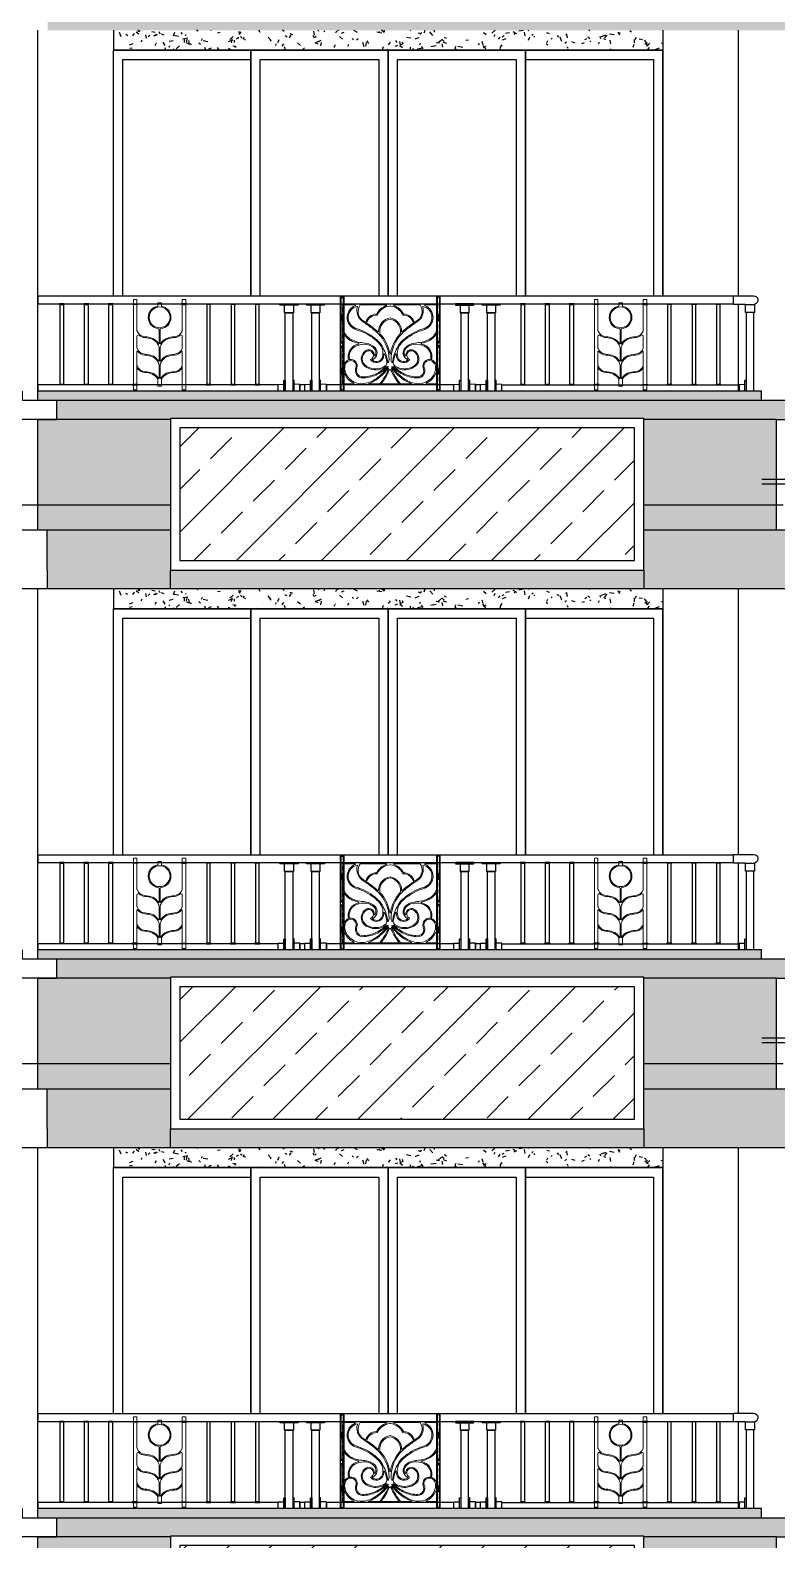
# Model space of a CAD drawing. Extents: x -12446 to 284554, y -295110 to 165007.
# Drawn here: x 84959 to 88900, y -231369 to -223399 of the extents above; entities that cross this region are included whole.
import ezdxf

# ---------------------------------------------------------------- set-up
doc = ezdxf.new("R2010")
doc.units = 0
doc.header["$LTSCALE"] = 1000
doc.linetypes.add('AX-14-E$0$DASH', pattern=[0.35, 0.25, -0.1])
doc.linetypes.add('AX-14-E$0$DOTE', pattern=[2.42, 2, -0.2, 0.02, -0.2])
doc.layers.get('0').update_dxf_attribs({"linetype": 'CONTINUOUS'})
doc.layers.get('Defpoints').update_dxf_attribs({"linetype": 'CONTINUOUS'})
for name, color, linetype in [('A-Anno-Note', 241, 'CONTINUOUS'), ('AX-14-comp-tc$0$AX-T-LMCZ-Z$0$AX-13-E01-E03$0$A-Detl-Patt', 8, 'CONTINUOUS'), ('AX-14-comp-tc$0$灰褐色真石漆', 15, 'CONTINUOUS'), ('AX-14-E$0$A-Detl-Fine', 152, 'CONTINUOUS'), ('AX-14-E$0$A-Detl-Patt', 8, 'CONTINUOUS'), ('AX-14-E$0$A-Detl-Thin', 131, 'CONTINUOUS'), ('AX-14-E$0$A-elev-FIXT', 9, 'CONTINUOUS'), ('AX-14-E$0$A-elev-HRAL', 61, 'CONTINUOUS'), ('AX-14-E$0$A-elev-XFINE', 8, 'CONTINUOUS'), ('AX-14-E$0$S-TYN太阳能板', 34, 'CONTINUOUS'), ('AX-14-E$0$埋件', 252, 'CONTINUOUS'), ('AX-14-E$0$栏杆型材', 82, 'CONTINUOUS'), ('AX-14-E$0$立面填充', 251, 'CONTINUOUS'), ('AX-14-E$0$阳台栏杆扶手', 82, 'CONTINUOUS')]:
    doc.layers.add(name, color=color, linetype=linetype)
doc.layers.add('AX-14-E$0$A-Grid', color=222, linetype='AX-14-E$0$DOTE', plot=False)
doc.layers.add('AX-14-E$0$花形线', color=241, linetype='CONTINUOUS', lineweight=15)

# ---------------------------------------------------------------- blocks, each defined once
blk = doc.blocks.new('AX-14-E$0$4080转角立图')
at = {"layer": 'AX-14-E$0$A-elev-FIXT', "linetype": 'Continuous'}
blk.add_line((25.6, 42), (-24.3, 42), dxfattribs=at)
blk.add_lwpolyline([(-25.3, 43, -0.327139), (-24.2, 41.5), (-23.5, 0), (23.5, 0), (24.2, 40.5, -0.409111), (25.7, 42), (85.3, 42, 0.414214), (86.8, 43.5), (86.8, 86.5, 0.414214), (85.3, 88), (-18.8, 88, 0.865157)], format="xyb", close=True, dxfattribs=at)
blk = doc.blocks.new('AX-14-E$0$32固定座立面')
at = {"layer": 'AX-14-E$0$栏杆型材', "color": 6, "linetype": 'Continuous'}
blk.add_line((-7, -22.5), (-7, 22.5), dxfattribs=at)
blk.add_lwpolyline([(-7, -22.5, 0.41166), (-10, -19.5), (-36, -19.3, -0.41166), (-37, -18.3), (-37, 18.3, -0.41166), (-36, 19.3), (-10, 19.5, 0.41166), (-7, 22.5), (-7, 39, -0.41166), (-5, 41), (0, 41.1), (0, -41.1), (-5, -41, -0.41166), (-7, -39)], format="xyb", close=True, dxfattribs=at)
blk = doc.blocks.new('AX-14-E$0$螺帽01')
at = {"layer": 'AX-14-E$0$A-elev-XFINE', "linetype": 'Continuous'}
blk.add_lwpolyline([(-12.5, -3), (12.5, -3, 0.414214), (13, -2.5), (13, -0.5, 0.414214), (12.5, 0), (-12.5, 0, 0.414214), (-13, -0.5), (-13, -2.5, 0.414214)], format="xyb", close=True, dxfattribs=at)
blk = doc.blocks.new('AX-14-E$0$40固定座立图')
at = {"layer": 'AX-14-E$0$A-elev-HRAL', "color": 6, "linetype": 'Continuous'}
blk.add_line((-26.5, -7), (26.5, -7), dxfattribs=at)
blk.add_lwpolyline([(48, -5), (48.1, 0), (-48.1, 0), (-48, -5, 0.41166), (-46, -7), (-26.5, -7, -0.41166), (-23.5, -10), (-23.2, -46, 0.41166), (-22.2, -47), (22.2, -47, 0.41166), (23.2, -46), (23.5, -10, -0.41166), (26.5, -7), (46, -7, 0.41166)], format="xyb", close=True, dxfattribs=at)
blk = doc.blocks.new('AX-14-E$0$镁铝合金竖杆496')
at = {"layer": 'AX-14-E$0$A-elev-HRAL', "ltscale": 10}
for p, q in [((-13.5, 251.5, 0), (-13.5, -243.5, 0)), ((-13, 252, 0), (5, 252, 0)), ((-10, 248, 0), (-10, 149.3)), ((-9.5, 248.5, 0), (1.5, 248.5, 0)), ((2, 248, 0), (2, -240, 0)), ((5.5, 251.5, 0), (5.5, -243.5, 0)), ((-10, 159.3), (0, 149.3)), ((-10, 149.3), (0, 149.3)), ((-10, 148.3), (-10, 134.3)), ((-10, 148.3), (0, 148.3)), ((-10, 134.3), (0, 134.3)), ((-10, 133.3), (-10, 8)), ((-10, 133.3), (0, 133.3)), ((-10, 123.3), (0, 133.3)), ((0, 149.3), (0, 133.3)), ((2, 141.3), (5.5, 141.3)), ((-10, 18), (0, 8)), ((-10, 8), (0, 8)), ((0, 8), (0, -8)), ((-10, -8), (-10, -133.5)), ((-10, -8), (0, -8)), ((-10, -18), (0, -8)), ((-10, -123.5), (0, -133.5)), ((-10, -133.5), (0, -133.5)), ((-10, -134.5), (-10, -148.5)), ((-10, -134.5), (0, -134.5)), ((-10, -148.5), (0, -148.5)), ((-10, -149.5), (-10, -240, 0)), ((-10, -149.5), (0, -149.5)), ((-10, -159.5), (0, -149.5)), ((0, -133.5), (0, -149.5)), ((2, -141.5), (5.5, -141.5)), ((-13, -244, 0), (5, -244, 0)), ((-9.5, -240.5, 0), (1.5, -240.5, 0))]:
    blk.add_line(p, q, dxfattribs=at)
for centre, start, end in [((-13, 251.5, 0), 90, 180), ((-9.5, 248, 0), 90, 180), ((1.5, 248, 0), 0, 90), ((5, 251.5, 0), 0, 90), ((-13, -243.5, 0), 180, 270), ((-9.5, -240, 0), 180, 270), ((1.5, -240, 0), 270, 0), ((5, -243.5, 0), 270, 0)]:
    blk.add_arc(centre, 0.5, start, end, dxfattribs=at)
blk = doc.blocks.new('AX-14-E$0$祥云铁花七')
at = {"layer": 'AX-14-E$0$花形线', "ltscale": 10}
for p, q in [((-5, -66.7), (-4, -65.7)), ((-5, -78.7), (-5, -66.7)), ((-5, -78.7), (-4, -79.7)), ((-4, -65.7), (0, -65.7)), ((-4, -79.7), (-4, -65.7)), ((504, -65.7), (500, -65.7)), ((505, -66.7), (504, -65.7)), ((504, -79.7), (504, -65.7)), ((505, -78.7), (504, -79.7)), ((505, -78.7), (505, -66.7)), ((-4, -79.7), (0, -79.7)), ((504, -79.7), (500, -79.7)), ((-5, -349.5), (-4, -348.5)), ((-5, -361.5), (-5, -349.5)), ((-5, -361.5), (-4, -362.5)), ((-4, -348.5), (0, -348.5)), ((-4, -362.5), (-4, -348.5)), ((-4, -362.5), (0, -362.5))]:
    blk.add_line(p, q, dxfattribs=at)
at = {"layer": 'AX-14-E$0$花形线'}
for p, q in [((0, -107.2), (0, -3.2)), ((0, -3.2), (7, -3.2)), ((5.5, -6.7), (5.5, -139.2)), ((65, -5.7), (6.5, -5.7)), ((9, -1.2), (7, -3.2)), ((9, -0.2), (491, -0.2)), ((9, -0.2), (9, -1.2)), ((229.3, -5.7), (91.6, -5.7)), ((408.4, -5.7), (270.7, -5.7)), ((493.5, -5.7), (435, -5.7)), ((491, -0.2), (491, -1.2)), ((491, -1.2), (493, -3.2)), ((500, -3.2), (493, -3.2)), ((494.5, -139.2), (494.5, -6.7)), ((500, -3.2), (500, -107.2)), ((0, -407.2), (0, -107.2)), ((94.2, -143.7), (67, -134.4)), ((96.2, -138.5), (96.2, -138.5)), ((101.4, -84.4), (119, -97)), ((381, -97), (398.6, -84.4)), ((403.8, -138.5), (403.8, -138.5)), ((433, -134.4), (405.8, -143.7)), ((500, -107.2), (500, -407.2)), ((5.5, -164.1), (5.5, -314.3)), ((494.5, -314.3), (494.5, -164.1)), ((35.6, -290.7), (36, -293.1)), ((214.8, -282.6), (214.7, -282.7)), ((285.3, -282.7), (285.2, -282.6)), ((464, -293.1), (464.4, -290.7)), ((5.5, -369.9), (5.5, -421.5)), ((494.5, -421.5), (494.5, -369.9)), ((504, -348.5), (500, -348.5)), ((504, -362.5), (500, -362.5)), ((505, -349.5), (504, -348.5)), ((504, -362.5), (504, -348.5)), ((505, -361.5), (504, -362.5)), ((505, -361.5), (505, -349.5)), ((0, -425), (0, -405.2)), ((0, -425), (7, -425)), ((6.5, -422.5), (57.3, -422.5)), ((9, -427), (7, -425)), ((9, -428), (9, -427)), ((491, -428), (9, -428)), ((138.2, -422.5), (195.1, -422.5)), ((205.6, -422.5), (294.4, -422.5)), ((304.9, -422.5), (366.1, -422.5)), ((443.2, -422.5), (493.5, -422.5)), ((491, -427), (493, -425)), ((491, -428), (491, -427)), ((500, -425), (493, -425)), ((500, -405.2), (500, -425))]:
    blk.add_line(p, q, dxfattribs=at)
for centre, radius, start, end in [((6.5, -6.7), 1, 90, 180), ((90.2, -71.8), 66.8, 111.46291, 249.71086), ((89.4, -72.2), 60.6, 103.70384, 249.49262), ((65, -7.7), 2, 291.46291, 90), ((146.9, -35), 72.1, 164.55869, 232.28608), ((75.5, -15.3), 2, 344.55869, 103.70384), ((139.1, -39.8), 58.4, 144.34475, 229.83819), ((180.7, -114.8), 61.6, 92.93785, 162.26625), ((180.7, -114.8), 56.1, 89.20141, 164.73661), ((177.5, -51.3), 2, 272.93785, 332.1055), ((258.8, -95.4), 90.5, 108.62007, 151.50865), ((181.5, -57.7), 1, 269.20141, 334.72697), ((258.2, -94.7), 84.1, 96.83483, 154.26974), ((262.6, -147.1), 73.7, 99.80826, 178.71516), ((229.3, -7.7), 2, 288.62007, 90), ((250, -26), 15, 83.16517, 96.83483), ((237.4, -147.1), 73.7, 1.28484, 80.19174), ((241.8, -94.7), 84.1, 25.73026, 83.16517), ((270.7, -7.7), 2, 90, 251.37993), ((241.2, -95.4), 90.5, 28.49135, 71.37993), ((318.5, -57.7), 1, 205.27303, 270.79859), ((319.3, -114.8), 56.1, 15.26339, 90.79859), ((322.5, -51.3), 2, 207.8945, 267.06215), ((319.3, -114.8), 61.6, 17.73375, 87.06215), ((353.1, -35), 72.1, 307.71392, 15.44131), ((360.9, -39.8), 58.4, 310.16181, 35.65525), ((424.5, -15.3), 2, 76.29616, 195.44131), ((410.6, -72.2), 60.6, 289.96881, 76.29616), ((435, -7.7), 2, 90, 248.53709), ((409.8, -71.8), 66.8, 290.28914, 68.53709), ((493.5, -6.7), 1, 0, 90), ((20.5, -139.2), 15, 180, 198.57875), ((78.8, -119.6), 76.5, 198.57875, 243.50485), ((73.4, -114.9), 15, 249.49262, 253.51664), ((-30.5, -466.2), 351.3, 68.86139, 73.51664), ((-3.1, -395.2), 269.7, 44.61567, 68.86139), ((-10.5, -406.5), 288.4, 45.19223, 68.28074), ((-287.1, -696.9), 719.7, 52.13781, 57.19577), ((120.2, -95.4), 2, 234.30976, 342.26625), ((128.6, -100.5), 2, 164.73661, 234.96691), ((-181, -559.2), 551.4, 48.32949, 55.98801), ((-6.7, -352.7), 276.1, 45.59111, 54.22742), ((186.9, -145.9), 2, 228.32949, 10.78227), ((49.6, -295.2), 195.5, 0.38339, 45.59111), ((261.2, -145.6), 66, 99.80553, 187.10675), ((205.7, -152.9), 10, 185.25372, 222.15586), ((238.8, -145.6), 66, 352.89325, 80.19447), ((450.4, -295.2), 195.5, 134.40889, 179.61661), ((294.3, -152.9), 10, 317.84414, 354.74628), ((510.5, -406.5), 288.4, 111.71926, 134.80777), ((503.1, -395.2), 269.7, 111.13861, 135.38433), ((313.1, -145.9), 2, 169.21773, 311.67051), ((506.7, -352.7), 276.1, 125.77258, 134.40889), ((681, -559.2), 551.4, 124.01199, 131.67051), ((787.1, -696.9), 719.7, 122.80423, 127.86219), ((371.4, -100.5), 2, 305.03309, 15.26339), ((379.8, -95.4), 2, 197.73375, 305.69024), ((530.5, -466.2), 351.3, 106.40442, 111.13861), ((421.2, -119.6), 76.5, 296.49515, 341.42125), ((479.5, -139.2), 15, 341.42125, 0), ((7.5, -164.1), 2, 31.93014, 180), ((78.7, -119.7), 81.9, 211.93014, 243.30056), ((95.1, -278.1), 66.4, 112.19015, 194.38547), ((94.9, -277.9), 60.7, 112.13232, 192.19896), ((105.7, -81.9), 128, 240.11641, 260.33218), ((105.7, -81.9), 122.5, 240.11641, 263.97368), ((115.1, -332), 123.9, 104.35641, 111.34341), ((114, -324.9), 111.5, 85.24135, 112.13232), ((83.9, -210), 2, 284.35641, 80.33218), ((53.6, -567.3), 365.7, 78.9111, 83.84334), ((114.3, -285.5), 72.2, 43.68528, 82.88452), ((115.1, -283.9), 76, 43.334, 83.33128), ((142, -258.6), 39.1, 295.15973, 43.334), ((144.4, -257.8), 31.3, 329.16677, 45.07815), ((133.7, -261.3), 78.3, 345.29329, 45.19223), ((133.7, -261.3), 83.8, 21.51288, 45.19223), ((48.3, -295.4), 202.4, 9.2413, 42.15586), ((230.3, -223.3), 20, 201.51288, 209.45591), ((34.3, -333.9), 205, 7.17342, 29.45591), ((451.7, -295.4), 202.4, 137.84414, 170.7587), ((465.7, -333.9), 205, 150.54409, 172.82658), ((269.7, -223.3), 20, 330.54409, 338.48712), ((366.3, -261.3), 78.3, 134.80777, 194.70671), ((366.3, -261.3), 83.8, 134.80777, 158.48712), ((358, -258.6), 39.1, 136.666, 244.84027), ((355.6, -257.8), 31.3, 134.92185, 210.83323), ((384.9, -283.9), 76, 96.66872, 136.666), ((385.7, -285.5), 72.2, 97.11548, 136.31472), ((446.4, -567.3), 365.7, 96.15666, 101.0889), ((386, -324.9), 111.5, 67.86768, 94.75865), ((394.3, -81.9), 122.5, 276.02632, 299.88359), ((416.1, -210), 2, 99.66782, 255.64359), ((384.9, -332), 123.9, 68.65659, 75.64359), ((394.3, -81.9), 128, 279.66782, 299.88359), ((405.1, -277.9), 60.7, 347.80104, 67.86768), ((404.9, -278.1), 66.4, 345.61453, 67.80985), ((421.3, -119.7), 81.9, 296.69944, 328.06986), ((492.5, -164.1), 2, 360, 148.06986), ((7.5, -314.3), 2, 180, 334.13637), ((44.7, -332.3), 39.3, 111.73735, 154.13637), ((45, -332.8), 34.4, 109.64313, 162.47066), ((29.7, -294.9), 1, 291.96318, 14.38547), ((42.5, -327.8), 28.8, 343.25164, 108.1432), ((37, -292.9), 1, 191.07986, 278.90613), ((42.5, -327.8), 34.3, 342.22506, 98.90613), ((148.1, -290.2), 50.6, 118.3226, 234.34462), ((148, -290.1), 45, 117.95356, 240.62067), ((138.1, -271.5), 29.5, 357.73628, 118.42873), ((138.1, -271.5), 24, 293.39303, 117.92047), ((148, -294.5), 1, 113.39304, 217.27591), ((177.8, -271.8), 38.5, 217.27591, 343.54336), ((159.4, -295.7), 2, 115.15973, 230.47922), ((178.6, -272.6), 32.1, 230.47922, 344.40487), ((169.6, -272.8), 2, 177.73627, 329.16677), ((133.7, -261.3), 83.8, 345.29329, 357.68956), ((219.4, -264.8), 2, 20.14552, 177.68956), ((-25.3, -354.5), 262.7, 10.39275, 20.14552), ((213.4, -310.8), 20, 304.66486, 10.39275), ((239.7, -308.1), 2, 187.17342, 335.54681), ((205.1, -292.3), 40.1, 335.54681, 357.77231), ((250, -262.6), 2, 189.24131, 350.7587), ((294.9, -292.3), 40.1, 182.22769, 204.45319), ((260.3, -308.1), 2, 204.45319, 352.82658), ((286.6, -310.8), 20, 169.60725, 235.33514), ((525.3, -354.5), 262.7, 159.85448, 169.60725), ((280.6, -264.8), 2, 2.31044, 159.85448), ((366.3, -261.3), 83.8, 182.31044, 194.70671), ((322.2, -271.8), 38.5, 196.45664, 322.72409), ((321.4, -272.6), 32.1, 195.59513, 309.52078), ((330.4, -272.8), 2, 210.83323, 2.26373), ((361.9, -271.5), 29.5, 61.57127, 182.26373), ((361.9, -271.5), 24, 62.07953, 246.60697), ((340.6, -295.7), 2, 309.52077, 64.84027), ((352, -294.5), 1, 322.72409, 66.60696), ((352, -290.1), 45, 299.37933, 62.04644), ((351.9, -290.2), 50.6, 305.65538, 61.6774), ((457.5, -327.8), 34.3, 81.09387, 197.77494), ((457.5, -327.8), 28.8, 71.8568, 196.74836), ((463, -292.9), 1, 261.09387, 348.92015), ((455, -332.8), 34.4, 17.52934, 70.35687), ((470.3, -294.9), 1, 165.61453, 248.03682), ((455.3, -332.3), 39.3, 25.86363, 68.26265), ((492.5, -314.3), 2, 205.86363, 0), ((8, -370.3), 2.5, 33.90871, 170.98198), ((98.6, -342), 88.6, 167.2346, 184.26211), ((97.8, -332.9), 94.8, 202.30843, 245.85949), ((99.3, -331.1), 90.7, 191.12353, 277.70001), ((107.1, -351.7), 40.2, 157.12934, 212.21975), ((107.1, -351.7), 34.7, 157.134, 212.4682), ((104.7, -354.5), 36.7, 210.56869, 270.30759), ((104.7, -354.5), 31.2, 210.55849, 270.31626), ((104, -223.5), 162.2, 270.31626, 294.26062), ((100.6, -207.8), 183.4, 271.32517, 293.58586), ((87.1, -267.4), 155.5, 279.03753, 308.5138), ((176.1, -243.2), 105.2, 236.84883, 260.04885), ((173.7, -253.4), 89.7, 237.79594, 304.66486), ((96.7, -279.7), 145.4, 285.87983, 308.51874), ((174.2, -254), 94.3, 260.04885, 306.15567), ((75.9, -161.3), 230.4, 294.26062, 312.4746), ((92, -188), 205, 293.58586, 315.70605), ((5.5, -153.1), 295.9, 307.08925, 322.472), ((23.9, -173.6), 273.8, 306.6048, 322.23968), ((-30.5, -235.3), 293.2, 320.31313, 338.4375), ((-3.8, -249.5), 268.3, 320.77339, 338.21405), ((230.5, -331), 1.09, 342.73163, 126.15567), ((239.1, -332.5), 1.33, 322.472, 104.27317), ((240.9, -342.5), 1.33, 338.4375, 114.17212), ((250, -351), 5, 21.78595, 158.21405), ((503.8, -249.5), 268.3, 201.78595, 219.22661), ((259.1, -342.5), 1.33, 65.82788, 201.5625), ((530.5, -235.3), 293.2, 201.5625, 219.68687), ((260.9, -332.5), 1.33, 75.72683, 217.528), ((476.1, -173.6), 273.8, 217.76032, 233.3952), ((494.5, -153.1), 295.9, 217.528, 232.91075), ((408, -188), 205, 224.29395, 246.41414), ((269.5, -331), 1.09, 53.84433, 197.26837), ((424.1, -161.3), 230.4, 227.5254, 245.73938), ((325.8, -254), 94.3, 233.84433, 279.95115), ((326.3, -253.4), 89.7, 235.33514, 302.20406), ((442.8, -218.5), 217.9, 233.3952, 249.4015), ((412.9, -267.4), 155.5, 231.4862, 260.96247), ((399.4, -207.8), 183.4, 246.41414, 268.67483), ((396, -223.5), 162.2, 245.73938, 269.68374), ((323.9, -243.2), 105.2, 279.95115, 303.15117), ((400.5, -330.8), 91, 262.42863, 348.74783), ((395.3, -354.5), 31.2, 269.68374, 329.44151), ((395.3, -354.5), 36.7, 269.69241, 329.43131), ((392.9, -351.7), 34.7, 327.5318, 22.866), ((392.9, -351.7), 40.2, 327.78025, 22.87066), ((402.2, -332.9), 94.8, 294.64174, 337.69157), ((401.4, -342), 88.6, 355.73789, 12.7654), ((492, -370.3), 2.5, 9.01802, 146.09129), ((6.5, -421.5), 1, 180, 270), ((57.3, -420.5), 2, 270, 32.09753), ((138.2, -420.5), 2, 151.13993, 270), ((205.6, -420.5), 2, 140.77339, 270), ((294.4, -420.5), 2, 270, 39.22661), ((443.2, -420.5), 2, 135.36365, 270), ((493.5, -421.5), 1, 270, 0)]:
    blk.add_arc(centre, radius, start, end, dxfattribs=at)
at = {"layer": 'Defpoints', "color": 1, "linetype": 'AX-14-E$0$DASH', "ltscale": 0.1}
blk.add_lwpolyline([(0, -428), (500, -428), (500, 0), (0, 0)], close=True, dxfattribs=at)
blk = doc.blocks.new('AX-14-E$0$麦穗铁花十')
at = {"layer": 'AX-14-E$0$花形线'}
for p, q in [((0, 0), (19, 0)), ((0, -477), (0, 0)), ((19, 0), (19, -163.7)), ((258, -163.7), (258, 0)), ((258, 0), (277, 0)), ((277, 0), (277, -477)), ((148, -18), (129, -18)), ((129, -36), (129, -18)), ((148, -18), (148, -36)), ((19, -194.2), (19, -255.7)), ((136, -232.5), (136, -159.8)), ((141, -159.8), (141, -232.5)), ((258, -255.7), (258, -194.2)), ((19, -274.9), (19, -347.7)), ((136, -324.5), (136, -258.9)), ((141, -258.9), (141, -324.5)), ((258, -347.7), (258, -274.9)), ((19, -477), (19, -347.7)), ((19, -366.9), (19, -439.7)), ((19, -366.9), (19, -439.7)), ((136, -416.5), (136, -350.9)), ((136, -416.5), (136, -350.9)), ((141, -350.9), (141, -416.5)), ((141, -350.9), (141, -416.5)), ((258, -347.7), (258, -458.9)), ((258, -439.7), (258, -366.9)), ((258, -477), (258, -366.9)), ((19, -477), (0, -477)), ((129, -458), (129, -421.2)), ((148, -458), (129, -458)), ((148, -458), (148, -421.2)), ((277, -477), (258, -477))]:
    blk.add_line(p, q, dxfattribs=at)
blk.add_circle((138.5, -95.2), 55, dxfattribs=at)
for centre, radius, start, end in [((138.5, -95.2), 60, 99.11017, 263.37419), ((138.5, -95.2), 60, 276.62581, 80.88983), ((131, -159.8), 5, 0, 83.37419), ((146, -159.8), 5, 96.6259, 180), ((29, -163.7), 10, 179.99996, 202.52849), ((25.5, -194.2), 6.5, 48.98171, 180.00001), ((65, -148.8), 49, 202.52832, 264.77376), ((65, -148.8), 53.7, 228.98172, 264.91289), ((55.9, -319.5), 117.3, 67.96279, 87.8994), ((55.9, -319.4), 121.9, 67.87781, 87.84334), ((74.7, -267.6), 62.3, 11.98924, 66.0287), ((74.7, -267.6), 67, 30.64553, 66.0287), ((134, -232.5), 2, 210.64554, 359.99999), ((143, -232.5), 2, 179.99999, 329.35449), ((202.3, -267.6), 62.3, 113.9713, 168.01077), ((202.3, -267.6), 67, 113.9713, 149.35448), ((221.1, -319.4), 121.9, 92.15666, 112.12219), ((221.1, -319.5), 117.3, 92.1006, 112.03721), ((212, -148.8), 49, 275.22624, 337.47166), ((212, -148.8), 53.7, 275.08711, 311.01828), ((251.5, -194.2), 6.5, 359.99999, 131.01829), ((248, -163.7), 10, 337.47179, 359.99996), ((29, -255.7), 10, 179.99996, 202.52849), ((21, -274.9), 2, 37.80012, 180), ((65, -240.8), 49, 202.52832, 264.77376), ((65, -240.8), 53.7, 217.80012, 264.91289), ((55.9, -411.5), 117.3, 67.96279, 87.8994), ((55.9, -411.4), 121.9, 67.87781, 87.84334), ((74.7, -359.6), 62.3, 11.98923, 66.0287), ((74.7, -359.6), 67, 30.64553, 66.0287), ((116, -258.9), 20, 359.99998, 11.98931), ((161, -258.9), 20, 168.01073, 180.00001), ((202.3, -359.6), 62.3, 113.9713, 168.01078), ((202.3, -359.6), 67, 113.9713, 149.35447), ((221.1, -411.4), 121.9, 92.15666, 112.12219), ((221.1, -411.5), 117.3, 92.1006, 112.03721), ((212, -240.8), 49, 275.22624, 337.47166), ((212, -240.8), 53.7, 275.08711, 322.19988), ((256, -274.9), 2, 359.99999, 142.1999), ((248, -255.7), 10, 337.47179, 359.99996), ((29, -347.7), 10, 179.99996, 202.52849), ((29, -347.7), 10, 179.99996, 202.52849), ((21, -366.9), 2, 37.80015, 179.99998), ((21, -366.9), 2, 37.80012, 180), ((65, -332.8), 49, 202.52832, 264.77376), ((65, -332.8), 49, 202.52832, 264.77376), ((65, -332.8), 49, 202.52832, 264.77376), ((65, -332.8), 53.7, 217.80012, 264.91289), ((65, -332.8), 53.7, 217.80012, 264.91289), ((65, -332.8), 53.7, 220.66155, 264.91289), ((55.9, -503.5), 117.3, 67.96279, 87.8994), ((55.9, -503.5), 117.3, 67.96279, 87.8994), ((55.9, -503.4), 121.9, 67.87781, 87.84334), ((55.9, -503.4), 121.9, 67.87781, 87.84334), ((74.7, -451.6), 62.3, 29.21873, 66.0287), ((74.7, -451.6), 67, 33.51409, 66.0287), ((74.7, -451.6), 67, 30.64553, 66.0287), ((74.7, -451.6), 67, 30.64553, 66.0287), ((134, -324.5), 2, 210.64555, 359.99998), ((116, -350.9), 20, 360, 11.98924), ((116, -350.9), 20, 360, 11.98924), ((143, -324.5), 2, 180.00001, 329.35445), ((161, -350.9), 20, 168.01073, 180.00001), ((161, -350.9), 20, 168.01081, 179.99999), ((202.3, -451.6), 67, 113.9713, 149.35448), ((202.3, -451.6), 67, 113.9713, 149.35447), ((202.3, -451.6), 67, 113.9713, 149.35447), ((202.3, -451.6), 67, 113.9713, 146.48591), ((202.3, -451.6), 62.3, 113.9713, 150.78128), ((221.1, -503.4), 121.9, 92.15666, 112.12219), ((221.1, -503.4), 121.9, 92.15666, 112.12219), ((221.1, -503.5), 117.3, 92.1006, 112.03721), ((221.1, -503.5), 117.3, 92.1006, 112.03721), ((212, -332.8), 49, 275.22624, 339.92974), ((212, -332.8), 49, 275.22624, 337.47166), ((212, -332.8), 49, 275.22624, 337.47166), ((212, -332.8), 53.7, 275.08711, 322.19988), ((212, -332.8), 53.7, 275.08711, 322.19988), ((212, -332.8), 53.7, 275.08711, 319.33844), ((256, -366.9), 2, 359.99999, 142.1999), ((256, -366.9), 2, 359.99997, 142.19993), ((248, -347.7), 10, 337.47179, 359.99996), ((248, -347.7), 10, 337.47179, 359.99996), ((134, -416.5), 2, 210.64555, 359.99998), ((134, -416.5), 2, 210.64553, 360), ((143, -416.5), 2, 180, 329.35448), ((143, -416.5), 2, 180.00002, 329.35445)]:
    blk.add_arc(centre, radius, start, end, dxfattribs=at)
blk = doc.blocks.new('AX-14-E$0$A$C7DED0338')
at = {"layer": 'AX-14-E$0$A-Detl-Fine'}
for points in [[(27150, 1865), (27150, 3115), (27825, 3115)], [(27875, 1865), (27875, 3115), (28500, 3115), (28500, 1865)], [(28600, 1865), (28600, 3115), (29225, 3115), (29225, 1865)], [(29275, 3115), (29950, 3115), (29950, 1865)]]:
    blk.add_lwpolyline(points, dxfattribs=at)
at = {"layer": 'AX-14-E$0$A-Detl-Thin'}
for p, q in [((30400, 1868), (30400, 3270)), ((30000, 3165), (27100, 3165)), ((30000, 1865), (30000, 3165)), ((30400, 1365), (30400, 1822)), ((26700, 630), (26700, 1215)), ((26700, 630), (22800, 630)), ((30600, 630), (26700, 630)), ((26750, 420), (26750, 320)), ((29900, 420), (27400, 420)), ((29900, 420), (29900, 320)), ((30650, 320), (26700, 320))]:
    blk.add_line(p, q, dxfattribs=at)
for points in [[(27100, 1865), (27100, 3165), (27825, 3165), (27825, 1865)], [(27825, 1865), (27825, 3165), (28550, 3165), (28550, 1865)], [(28550, 1865), (28550, 3165), (29275, 3165), (29275, 1865)], [(29275, 1865), (29275, 3165), (30000, 3165), (30000, 1865)]]:
    blk.add_lwpolyline(points, dxfattribs=at)
blk.add_lwpolyline([(29900, 320), (27400, 320), (27400, 420), (29900, 420)], close=True, dxfattribs=at)
at = {"layer": 'AX-14-E$0$A-elev-HRAL', "ltscale": 10, "elevation": 0}
for points in [[(26814.8, 1825, 0.414214), (26814.3, 1824.5), (26814.3, 1822.5, 0.414214), (26814.8, 1822), (26839.8, 1822, 0.414214), (26840.3, 1822.5), (26840.3, 1824.5, 0.414214), (26839.8, 1825)], [(26943.8, 1825, 0.414214), (26943.3, 1824.5), (26943.3, 1822.5, 0.414214), (26943.8, 1822), (26968.8, 1822, 0.414214), (26969.3, 1822.5), (26969.3, 1824.5, 0.414214), (26968.8, 1825)], [(27072.8, 1825, 0.414214), (27072.3, 1824.5), (27072.3, 1822.5, 0.414214), (27072.8, 1822), (27097.8, 1822, 0.414214), (27098.3, 1822.5), (27098.3, 1824.5, 0.414214), (27097.8, 1825)], [(27613.8, 1825, -0.414214), (27614.3, 1824.5), (27614.3, 1822.5, -0.414214), (27613.8, 1822), (27588.8, 1822, -0.414214), (27588.3, 1822.5), (27588.3, 1824.5, -0.414214), (27588.8, 1825)], [(27742.8, 1825, -0.414214), (27743.3, 1824.5), (27743.3, 1822.5, -0.414214), (27742.8, 1822), (27717.8, 1822, -0.414214), (27717.3, 1822.5), (27717.3, 1824.5, -0.414214), (27717.8, 1825)], [(27871.8, 1825, -0.414214), (27872.3, 1824.5), (27872.3, 1822.5, -0.414214), (27871.8, 1822), (27846.8, 1822, -0.414214), (27846.3, 1822.5), (27846.3, 1824.5, -0.414214), (27846.8, 1825)], [(29248.3, 1825, 0.414214), (29247.8, 1824.5), (29247.8, 1822.5, 0.414214), (29248.3, 1822), (29273.3, 1822, 0.414214), (29273.8, 1822.5), (29273.8, 1824.5, 0.414214), (29273.3, 1825)], [(29377.3, 1825, 0.414214), (29376.8, 1824.5), (29376.8, 1822.5, 0.414214), (29377.3, 1822), (29402.3, 1822, 0.414214), (29402.8, 1822.5), (29402.8, 1824.5, 0.414214), (29402.3, 1825)], [(29506.3, 1825, 0.414214), (29505.8, 1824.5), (29505.8, 1822.5, 0.414214), (29506.3, 1822), (29531.3, 1822, 0.414214), (29531.8, 1822.5), (29531.8, 1824.5, 0.414214), (29531.3, 1825)], [(30047.3, 1825, -0.414214), (30047.8, 1824.5), (30047.8, 1822.5, -0.414214), (30047.3, 1822), (30022.3, 1822, -0.414214), (30021.8, 1822.5), (30021.8, 1824.5, -0.414214), (30022.3, 1825)], [(30176.3, 1825, -0.414214), (30176.8, 1824.5), (30176.8, 1822.5, -0.414214), (30176.3, 1822), (30151.3, 1822, -0.414214), (30150.8, 1822.5), (30150.8, 1824.5, -0.414214), (30151.3, 1825)], [(30305.3, 1825, -0.414214), (30305.8, 1824.5), (30305.8, 1822.5, -0.414214), (30305.3, 1822), (30280.3, 1822, -0.414214), (30279.8, 1822.5), (30279.8, 1824.5, -0.414214), (30280.3, 1825)], [(26814.8, 1397, -0.414214), (26814.3, 1397.5), (26814.3, 1399.5, -0.414214), (26814.8, 1400), (26839.8, 1400, -0.414214), (26840.3, 1399.5), (26840.3, 1397.5, -0.414214), (26839.8, 1397)], [(26943.8, 1397, -0.414214), (26943.3, 1397.5), (26943.3, 1399.5, -0.414214), (26943.8, 1400), (26968.8, 1400, -0.414214), (26969.3, 1399.5), (26969.3, 1397.5, -0.414214), (26968.8, 1397)], [(27072.8, 1397, -0.414214), (27072.3, 1397.5), (27072.3, 1399.5, -0.414214), (27072.8, 1400), (27097.8, 1400, -0.414214), (27098.3, 1399.5), (27098.3, 1397.5, -0.414214), (27097.8, 1397)], [(27613.8, 1397, 0.414214), (27614.3, 1397.5), (27614.3, 1399.5, 0.414214), (27613.8, 1400), (27588.8, 1400, 0.414214), (27588.3, 1399.5), (27588.3, 1397.5, 0.414214), (27588.8, 1397)], [(27742.8, 1397, 0.414214), (27743.3, 1397.5), (27743.3, 1399.5, 0.414214), (27742.8, 1400), (27717.8, 1400, 0.414214), (27717.3, 1399.5), (27717.3, 1397.5, 0.414214), (27717.8, 1397)], [(27871.8, 1397, 0.414214), (27872.3, 1397.5), (27872.3, 1399.5, 0.414214), (27871.8, 1400), (27846.8, 1400, 0.414214), (27846.3, 1399.5), (27846.3, 1397.5, 0.414214), (27846.8, 1397)], [(29248.3, 1397, -0.414214), (29247.8, 1397.5), (29247.8, 1399.5, -0.414214), (29248.3, 1400), (29273.3, 1400, -0.414214), (29273.8, 1399.5), (29273.8, 1397.5, -0.414214), (29273.3, 1397)], [(29377.3, 1397, -0.414214), (29376.8, 1397.5), (29376.8, 1399.5, -0.414214), (29377.3, 1400), (29402.3, 1400, -0.414214), (29402.8, 1399.5), (29402.8, 1397.5, -0.414214), (29402.3, 1397)], [(29506.3, 1397, -0.414214), (29505.8, 1397.5), (29505.8, 1399.5, -0.414214), (29506.3, 1400), (29531.3, 1400, -0.414214), (29531.8, 1399.5), (29531.8, 1397.5, -0.414214), (29531.3, 1397)], [(30047.3, 1397, 0.414214), (30047.8, 1397.5), (30047.8, 1399.5, 0.414214), (30047.3, 1400), (30022.3, 1400, 0.414214), (30021.8, 1399.5), (30021.8, 1397.5, 0.414214), (30022.3, 1397)], [(30176.3, 1397, 0.414214), (30176.8, 1397.5), (30176.8, 1399.5, 0.414214), (30176.3, 1400), (30151.3, 1400, 0.414214), (30150.8, 1399.5), (30150.8, 1397.5, 0.414214), (30151.3, 1397)], [(30305.3, 1397, 0.414214), (30305.8, 1397.5), (30305.8, 1399.5, 0.414214), (30305.3, 1400), (30280.3, 1400, 0.414214), (30279.8, 1399.5), (30279.8, 1397.5, 0.414214), (30280.3, 1397)]]:
    blk.add_lwpolyline(points, format="xyb", close=True, dxfattribs=at)
for points in [[(26836.8, 1400), (26817.8, 1400), (26817.8, 1822), (26836.8, 1822)], [(26965.8, 1400), (26946.8, 1400), (26946.8, 1822), (26965.8, 1822)], [(27094.8, 1400), (27075.8, 1400), (27075.8, 1822), (27094.8, 1822)], [(27591.8, 1400), (27610.8, 1400), (27610.8, 1822), (27591.8, 1822)], [(27720.8, 1400), (27739.8, 1400), (27739.8, 1822), (27720.8, 1822)], [(27849.8, 1400), (27868.8, 1400), (27868.8, 1822), (27849.8, 1822)], [(29270.3, 1400), (29251.3, 1400), (29251.3, 1822), (29270.3, 1822)], [(29399.3, 1400), (29380.3, 1400), (29380.3, 1822), (29399.3, 1822)], [(29528.3, 1400), (29509.3, 1400), (29509.3, 1822), (29528.3, 1822)], [(30025.3, 1400), (30044.3, 1400), (30044.3, 1822), (30025.3, 1822)], [(30154.3, 1400), (30173.3, 1400), (30173.3, 1822), (30154.3, 1822)], [(30283.3, 1400), (30302.3, 1400), (30302.3, 1822), (30283.3, 1822)]]:
    blk.add_lwpolyline(points, close=True, dxfattribs=at)
at = {"layer": 'AX-14-E$0$埋件', "linetype": 'AX-14-E$0$DASH', "ltscale": 0.1, "elevation": 0}
for points in [[(28046.5, 1320), (28006.5, 1320), (28006.5, 1365), (28046.5, 1365)], [(28186.5, 1320), (28146.5, 1320), (28146.5, 1365), (28186.5, 1365)], [(28973.5, 1320), (28933.5, 1320), (28933.5, 1365), (28973.5, 1365)], [(29073.5, 1320), (29113.5, 1320), (29113.5, 1365), (29073.5, 1365)]]:
    blk.add_lwpolyline(points, close=True, dxfattribs=at)
at = {"layer": 'AX-14-E$0$栏杆型材', "elevation": 0}
for points in [[(28006.5, 1778), (28046.5, 1778), (28046.5, 1365), (28006.5, 1365)], [(28146.5, 1778), (28186.5, 1778), (28186.5, 1365), (28146.5, 1365)], [(28973.5, 1778), (28933.5, 1778), (28933.5, 1365), (28973.5, 1365)], [(29073.5, 1778), (29113.5, 1778), (29113.5, 1365), (29073.5, 1365)], [(28083.5, 1365), (28109.5, 1365), (28109.5, 1397), (28083.5, 1397)]]:
    blk.add_lwpolyline(points, close=True, dxfattribs=at)
at = {"layer": 'AX-14-E$0$栏杆型材'}
for points in [[(30480, 1780), (30440, 1780), (30440, 1365), (30480, 1365)], [(27969.5, 1397), (26700.4, 1397), (26700.4, 1365), (27969.5, 1365)], [(28896.5, 1397), (28223.5, 1397), (28223.5, 1365), (28896.5, 1365)], [(29010.5, 1365), (29036.5, 1365), (29036.5, 1397), (29010.5, 1397)], [(29150.5, 1397), (30403, 1397), (30403, 1365), (29150.5, 1365)]]:
    blk.add_lwpolyline(points, close=True, dxfattribs=at)
at = {"layer": 'AX-14-E$0$阳台栏杆扶手'}
blk.add_lwpolyline([(26700.4, 1825), (30373.3, 1825), (30373.3, 1865), (26700.4, 1865)], close=True, dxfattribs=at)
blk.add_blockref('AX-14-E$0$麦穗铁花十', (27204.8, 1849, 0))
at = {"xscale": -1}
for name, p in [('AX-14-E$0$麦穗铁花十', (29915.3, 1849, 0)), ('AX-14-E$0$祥云铁花七', (28810, 1825, 0))]:
    blk.add_blockref(name, p, dxfattribs=at)
at = {"layer": 'AX-14-E$0$A-elev-HRAL'}
for name, p in [('AX-14-E$0$镁铝合金竖杆496', (28310, 1611, 0)), ('AX-14-E$0$40固定座立图', (28953.5, 1825, 0)), ('AX-14-E$0$32固定座立面', (28006.5, 1381)), ('AX-14-E$0$32固定座立面', (28146.5, 1381)), ('AX-14-E$0$32固定座立面', (28933.5, 1381)), ('AX-14-E$0$32固定座立面', (29073.5, 1381)), ('AX-14-E$0$32固定座立面', (30440, 1381))]:
    blk.add_blockref(name, p, dxfattribs=at)
at = {"layer": 'AX-14-E$0$A-elev-HRAL', "xscale": -1}
for name, p in [('AX-14-E$0$镁铝合金竖杆496', (28810, 1611, 0)), ('AX-14-E$0$4080转角立图', (30460, 1780)), ('AX-14-E$0$40固定座立图', (28026.5, 1825, 0)), ('AX-14-E$0$40固定座立图', (28166.5, 1825, 0)), ('AX-14-E$0$40固定座立图', (29093.5, 1825, 0)), ('AX-14-E$0$32固定座立面', (28046.5, 1381)), ('AX-14-E$0$32固定座立面', (28186.5, 1381)), ('AX-14-E$0$32固定座立面', (28973.5, 1381)), ('AX-14-E$0$32固定座立面', (29113.5, 1381))]:
    blk.add_blockref(name, p, dxfattribs=at)
at = {"layer": 'AX-14-E$0$栏杆型材', "xscale": -1}
for p in [(27214.3, 1825, 0), (27215, 1824.9, 0), (29647, 1824.9, 0), (29647.8, 1825, 0)]:
    blk.add_blockref('AX-14-E$0$螺帽01', p, dxfattribs=at)
at = {"layer": 'AX-14-E$0$栏杆型材'}
for p in [(27472.3, 1825, 0), (27473, 1824.9, 0), (29905, 1824.9, 0), (29905.8, 1825, 0)]:
    blk.add_blockref('AX-14-E$0$螺帽01', p, dxfattribs=at)
at = {"layer": 'AX-14-E$0$栏杆型材', "rotation": 180}
for p in [(27212.1, 1397, 0), (27214.3, 1397, 0), (29647.8, 1397, 0), (29649.9, 1397, 0)]:
    blk.add_blockref('AX-14-E$0$螺帽01', p, dxfattribs=at)
at = {"layer": 'AX-14-E$0$栏杆型材', "xscale": -1, "rotation": 180}
for p in [(27470.1, 1397, 0), (27472.3, 1397, 0), (29905.8, 1397, 0), (29907.9, 1397, 0)]:
    blk.add_blockref('AX-14-E$0$螺帽01', p, dxfattribs=at)
blk.add_wipeout([(30520.2, 1365), (26700, 1365), (26700, 1315), (30520.2, 1315)]).dxf.layer = 'AX-14-E$0$A-Detl-Thin'
at = {"layer": 'AX-14-E$0$A-Detl-Thin'}
for p, q in [((26700, 1315), (26700, 3270)), ((30520.2, 1365), (26700, 1365)), ((30520.2, 1315), (26700, 1315))]:
    blk.add_line(p, q, dxfattribs=at)
blk.add_lwpolyline([(30650, 420), (30650, 630), (30600, 630), (30600, 1215), (30700, 1215), (30700, 1315), (30520.2, 1315), (30520.2, 1365)], dxfattribs=at)
blk.add_wipeout([(26800, 1215), (22700, 1215), (22700, 1315), (26800, 1315)]).dxf.layer = 'AX-14-E$0$A-Detl-Thin'
for p, q in [((26700, 1215), (22800, 1215)), ((30600, 1215), (26700, 1215))]:
    blk.add_line(p, q, dxfattribs=at)
for points in [[(26700, 320), (22750, 320), (22750, 630), (22800, 630), (22800, 1215), (22700, 1215), (22700, 1315), (22879.8, 1315), (22879.8, 1365)], [(26750, 420), (26750, 630), (26700, 630), (26700, 1215), (26800, 1215), (26800, 1315), (26620.2, 1315), (26620.2, 1365)]]:
    blk.add_lwpolyline(points, dxfattribs=at)
blk = doc.blocks.new('AX-14-E$0$A$C7ECB27C2')
blk.add_wipeout([(2500, 800), (0, 800), (0, 0), (2500, 0)])
at = {"layer": 'AX-14-E$0$立面填充'}
h = blk.add_hatch(dxfattribs=at)
h.set_pattern_fill('ANSI33', color=256, scale=100)
h.set_pattern_definition([(45, (-353279.97, -423508.4), (-224.5064, 224.5064), []), (45, (-353055.47, -423508.4), (-224.5064, 224.5064), [158.75, -79.375])])
h.paths.add_polyline_path([(2450, 750), (50, 750), (50, 50), (2450, 50)])
at = {"layer": 'AX-14-E$0$S-TYN太阳能板'}
for points in [[(2500, 800), (0, 800), (0, 0), (2500, 0)], [(2450, 750), (50, 750), (50, 50), (2450, 50)]]:
    blk.add_lwpolyline(points, close=True, dxfattribs=at)
blk = doc.blocks.new('AX-14-E$0$M16太阳能')
blk.add_blockref('AX-14-E$0$A$C7ECB27C2', (172212.6, 122397.8))
blk = doc.blocks.new('AX-14-E$0$awrhhrejreyhre')
at = {"layer": 'AX-14-E$0$A-Detl-Patt'}
for p, q in [((174681.5, 182703.8), (175161.3, 182703.8)), ((174681.5, 182678.8), (175161.3, 182678.8)), ((174681.5, 179753.8), (175161.3, 179753.8)), ((174681.5, 179728.8), (175161.3, 179728.8))]:
    blk.add_line(p, q, dxfattribs=at)
blk = doc.blocks.new('AX-14-comp-tc')
at = {"layer": 'AX-14-comp-tc$0$灰褐色真石漆'}
h = blk.add_hatch(dxfattribs=at)
h.set_pattern_fill('离散材料', color=256, scale=50)
h.set_pattern_definition([(0, (-85814.1, -450151.72), (132, 228), [12, -201, 9, -87, 18, -213]), (10, (-85871.1, -450028.72), (80.67614, 285.34428), [21, -51, 27, -159, 15, -198]), (20, (-85901.11, -450124.72), (133.47095, 220.97625), [24, -165, 21, -123, 15, -96]), (30, (-85814.1, -450142.72), (-21.96926, 254.05187), [15, -99, 12, -147, 9, -195]), (40, (-85898.11, -450076.72), (33.83592, 216.370355), [12, -132, 9, -84, 24, -153]), (50, (-85853.1, -450184.72), (-80.24786, 235.7335), [6, -111, 15, -183, 18, -93]), (60, (-85844.1, -450163.72), (-99.47303, 223.70766), [15, -123, 6, -144, 12, -111]), (70, (-85877.11, -450199.72), (-109.89227, 215.58685), [9, -57, 18, -96, 12, -132]), (80, (-85862.1, -450022.72), (-208.56534, 164.71945), [21, -132, 9, -156, 18, -147]), (90, (-85844.1, -450151.72), (-264, 111), [18, -93, 12, -183, 6, -186]), (100, (-85892.1, -450058.72), (-247.97146, 145.14529), [21, -117, 18, -96, 21, -219]), (110, (-85913.1, -450229.72), (-240.44034, 81.69114), [24, -78, 12, -159, 18, -174]), (120, (-85994.1, -450193.72), (-286.64994, 28.49227), [15, -201, 18, -93, 21, -123]), (130, (-85928.11, -450259.72), (-279.10777, 71.26608), [9, -66, 12, -129, 24, -168]), (140, (-86018.11, -450019.72), (-220.59685, -34.20569), [18, -108, 21, -93, 12, -126]), (150, (-85769.1, -450277.72), (-204.82497, -120.76726), [12, -84, 24, -186, 21, -171]), (160, (-85967.1, -450109.72), (-237.90107, -162.42869), [18, -126, 15, -114, 12, -183]), (170, (-85949.1, -450181.72), (-215.64405, -169.12317), [27, -99, 18, -135, 24, -132])])
h.paths.add_polyline_path([(88047.5, -228921.9), (85547.5, -228921.9), (85547.5, -229721.9), (88047.5, -229721.9)], flags=16)
h.paths.add_polyline_path([(88667.6, -228776.9), (88667.6, -228826.9), (88847.5, -228826.9), (88847.5, -228926.9), (88747.5, -228926.9), (88747.5, -229511.9), (88797.5, -229511.9), (88797.5, -229821.9), (84897.5, -229821.9), (84897.5, -229511.9), (84847.5, -229511.9), (84847.5, -228926.9), (84947.5, -228926.9), (84947.5, -228826.9), (84847.5, -228826.9), (84847.8, -228776.9)])
h = blk.add_hatch(dxfattribs=at)
h.set_pattern_fill('离散材料', color=256, scale=50)
h.set_pattern_definition([(0, (-85797.83, -453101.72), (132, 228), [12, -201, 9, -87, 18, -213]), (10, (-85854.83, -452978.72), (80.67614, 285.34428), [21, -51, 27, -159, 15, -198]), (20, (-85884.83, -453074.72), (133.47095, 220.97625), [24, -165, 21, -123, 15, -96]), (30, (-85797.83, -453092.72), (-21.96926, 254.05187), [15, -99, 12, -147, 9, -195]), (40, (-85881.83, -453026.72), (33.83592, 216.370355), [12, -132, 9, -84, 24, -153]), (50, (-85836.83, -453134.72), (-80.24786, 235.7335), [6, -111, 15, -183, 18, -93]), (60, (-85827.83, -453113.72), (-99.47303, 223.70766), [15, -123, 6, -144, 12, -111]), (70, (-85860.83, -453149.72), (-109.89227, 215.58685), [9, -57, 18, -96, 12, -132]), (80, (-85845.83, -452972.72), (-208.56534, 164.71945), [21, -132, 9, -156, 18, -147]), (90, (-85827.83, -453101.72), (-264, 111), [18, -93, 12, -183, 6, -186]), (100, (-85875.83, -453008.72), (-247.97146, 145.14529), [21, -117, 18, -96, 21, -219]), (110, (-85896.83, -453179.72), (-240.44034, 81.69114), [24, -78, 12, -159, 18, -174]), (120, (-85977.83, -453143.72), (-286.64994, 28.49227), [15, -201, 18, -93, 21, -123]), (130, (-85911.83, -453209.72), (-279.10777, 71.26608), [9, -66, 12, -129, 24, -168]), (140, (-86001.83, -452969.72), (-220.59685, -34.20569), [18, -108, 21, -93, 12, -126]), (150, (-85752.83, -453227.72), (-204.82497, -120.76726), [12, -84, 24, -186, 21, -171]), (160, (-85950.83, -453059.72), (-237.90107, -162.42869), [18, -126, 15, -114, 12, -183]), (170, (-85932.83, -453131.72), (-215.64405, -169.12317), [27, -99, 18, -135, 24, -132])])
h.paths.add_polyline_path([(85247.5, -229926.9), (88147.5, -229926.9), (88147.5, -229821.9), (85247.5, -229821.9)])
h = blk.add_hatch(dxfattribs=at)
h.set_pattern_fill('离散材料', color=256, scale=50)
h.set_pattern_definition([(0, (-85814.1, -453101.72), (132, 228), [12, -201, 9, -87, 18, -213]), (10, (-85871.1, -452978.72), (80.67614, 285.34428), [21, -51, 27, -159, 15, -198]), (20, (-85901.11, -453074.72), (133.47095, 220.97625), [24, -165, 21, -123, 15, -96]), (30, (-85814.1, -453092.72), (-21.96926, 254.05187), [15, -99, 12, -147, 9, -195]), (40, (-85898.11, -453026.72), (33.83592, 216.370355), [12, -132, 9, -84, 24, -153]), (50, (-85853.1, -453134.72), (-80.24786, 235.7335), [6, -111, 15, -183, 18, -93]), (60, (-85844.1, -453113.72), (-99.47303, 223.70766), [15, -123, 6, -144, 12, -111]), (70, (-85877.11, -453149.72), (-109.89227, 215.58685), [9, -57, 18, -96, 12, -132]), (80, (-85862.1, -452972.72), (-208.56534, 164.71945), [21, -132, 9, -156, 18, -147]), (90, (-85844.1, -453101.72), (-264, 111), [18, -93, 12, -183, 6, -186]), (100, (-85892.1, -453008.72), (-247.97146, 145.14529), [21, -117, 18, -96, 21, -219]), (110, (-85913.1, -453179.72), (-240.44034, 81.69114), [24, -78, 12, -159, 18, -174]), (120, (-85994.1, -453143.72), (-286.64994, 28.49227), [15, -201, 18, -93, 21, -123]), (130, (-85928.11, -453209.72), (-279.10777, 71.26608), [9, -66, 12, -129, 24, -168]), (140, (-86018.11, -452969.72), (-220.59685, -34.20569), [18, -108, 21, -93, 12, -126]), (150, (-85769.1, -453227.72), (-204.82497, -120.76726), [12, -84, 24, -186, 21, -171]), (160, (-85967.1, -453059.72), (-237.90107, -162.42869), [18, -126, 15, -114, 12, -183]), (170, (-85949.1, -453131.72), (-215.64405, -169.12317), [27, -99, 18, -135, 24, -132])])
h.paths.add_polyline_path([(88047.5, -231871.9), (85547.5, -231871.9), (85547.5, -232671.9), (88047.5, -232671.9)], flags=16)
h.paths.add_polyline_path([(88667.6, -231726.9), (88667.6, -231776.9), (88847.5, -231776.9), (88847.5, -231876.9), (88747.5, -231876.9), (88747.5, -232461.9), (88797.5, -232461.9), (88797.5, -232771.9), (84897.5, -232771.9), (84897.5, -232461.9), (84847.5, -232461.9), (84847.5, -231876.9), (84947.5, -231876.9), (84947.5, -231776.9), (84847.5, -231776.9), (84847.8, -231726.9)])
h = blk.add_hatch(dxfattribs=at)
h.set_pattern_fill('离散材料', color=256, scale=50)
h.set_pattern_definition([(0, (-85797.83, -456051.72), (132, 228), [12, -201, 9, -87, 18, -213]), (10, (-85854.83, -455928.72), (80.67614, 285.34428), [21, -51, 27, -159, 15, -198]), (20, (-85884.83, -456024.72), (133.47095, 220.97625), [24, -165, 21, -123, 15, -96]), (30, (-85797.83, -456042.72), (-21.96926, 254.05187), [15, -99, 12, -147, 9, -195]), (40, (-85881.83, -455976.72), (33.83592, 216.370355), [12, -132, 9, -84, 24, -153]), (50, (-85836.83, -456084.72), (-80.24786, 235.7335), [6, -111, 15, -183, 18, -93]), (60, (-85827.83, -456063.72), (-99.47303, 223.70766), [15, -123, 6, -144, 12, -111]), (70, (-85860.83, -456099.72), (-109.89227, 215.58685), [9, -57, 18, -96, 12, -132]), (80, (-85845.83, -455922.72), (-208.56534, 164.71945), [21, -132, 9, -156, 18, -147]), (90, (-85827.83, -456051.72), (-264, 111), [18, -93, 12, -183, 6, -186]), (100, (-85875.83, -455958.72), (-247.97146, 145.14529), [21, -117, 18, -96, 21, -219]), (110, (-85896.83, -456129.72), (-240.44034, 81.69114), [24, -78, 12, -159, 18, -174]), (120, (-85977.83, -456093.72), (-286.64994, 28.49227), [15, -201, 18, -93, 21, -123]), (130, (-85911.83, -456159.72), (-279.10777, 71.26608), [9, -66, 12, -129, 24, -168]), (140, (-86001.83, -455919.72), (-220.59685, -34.20569), [18, -108, 21, -93, 12, -126]), (150, (-85752.83, -456177.72), (-204.82497, -120.76726), [12, -84, 24, -186, 21, -171]), (160, (-85950.83, -456009.72), (-237.90107, -162.42869), [18, -126, 15, -114, 12, -183]), (170, (-85932.83, -456081.72), (-215.64405, -169.12317), [27, -99, 18, -135, 24, -132])])
h.paths.add_polyline_path([(85247.5, -232876.9), (88147.5, -232876.9), (88147.5, -232771.9), (85247.5, -232771.9)])
h = blk.add_hatch(dxfattribs=at)
h.set_pattern_fill('离散材料', color=256, scale=50)
h.set_pattern_definition([(0, (-85814.1, -456051.72), (132, 228), [12, -201, 9, -87, 18, -213]), (10, (-85871.1, -455928.72), (80.67614, 285.34428), [21, -51, 27, -159, 15, -198]), (20, (-85901.11, -456024.72), (133.47095, 220.97625), [24, -165, 21, -123, 15, -96]), (30, (-85814.1, -456042.72), (-21.96926, 254.05187), [15, -99, 12, -147, 9, -195]), (40, (-85898.11, -455976.72), (33.83592, 216.370355), [12, -132, 9, -84, 24, -153]), (50, (-85853.1, -456084.72), (-80.24786, 235.7335), [6, -111, 15, -183, 18, -93]), (60, (-85844.1, -456063.72), (-99.47303, 223.70766), [15, -123, 6, -144, 12, -111]), (70, (-85877.11, -456099.72), (-109.89227, 215.58685), [9, -57, 18, -96, 12, -132]), (80, (-85862.1, -455922.72), (-208.56534, 164.71945), [21, -132, 9, -156, 18, -147]), (90, (-85844.1, -456051.72), (-264, 111), [18, -93, 12, -183, 6, -186]), (100, (-85892.1, -455958.72), (-247.97146, 145.14529), [21, -117, 18, -96, 21, -219]), (110, (-85913.1, -456129.72), (-240.44034, 81.69114), [24, -78, 12, -159, 18, -174]), (120, (-85994.1, -456093.72), (-286.64994, 28.49227), [15, -201, 18, -93, 21, -123]), (130, (-85928.11, -456159.72), (-279.10777, 71.26608), [9, -66, 12, -129, 24, -168]), (140, (-86018.11, -455919.72), (-220.59685, -34.20569), [18, -108, 21, -93, 12, -126]), (150, (-85769.1, -456177.72), (-204.82497, -120.76726), [12, -84, 24, -186, 21, -171]), (160, (-85967.1, -456009.72), (-237.90107, -162.42869), [18, -126, 15, -114, 12, -183]), (170, (-85949.1, -456081.72), (-215.64405, -169.12317), [27, -99, 18, -135, 24, -132])])
h.paths.add_polyline_path([(88047.5, -234821.9), (85547.5, -234821.9), (85547.5, -235621.9), (88047.5, -235621.9)], flags=16)
h.paths.add_polyline_path([(88667.6, -234676.9), (88667.6, -234726.9), (88847.5, -234726.9), (88847.5, -234826.9), (88747.5, -234826.9), (88747.5, -235411.9), (88797.5, -235411.9), (88797.5, -235721.9), (84897.5, -235721.9), (84897.5, -235411.9), (84847.5, -235411.9), (84847.5, -234826.9), (84947.5, -234826.9), (84947.5, -234726.9), (84847.5, -234726.9), (84847.8, -234676.9)])
h = blk.add_hatch(dxfattribs=at)
h.set_pattern_fill('离散材料', color=256, scale=50)
h.set_pattern_definition([(0, (-85797.83, -459001.72), (132, 228), [12, -201, 9, -87, 18, -213]), (10, (-85854.83, -458878.72), (80.67614, 285.34428), [21, -51, 27, -159, 15, -198]), (20, (-85884.83, -458974.72), (133.47095, 220.97625), [24, -165, 21, -123, 15, -96]), (30, (-85797.83, -458992.72), (-21.96926, 254.05187), [15, -99, 12, -147, 9, -195]), (40, (-85881.83, -458926.72), (33.83592, 216.370355), [12, -132, 9, -84, 24, -153]), (50, (-85836.83, -459034.72), (-80.24786, 235.7335), [6, -111, 15, -183, 18, -93]), (60, (-85827.83, -459013.72), (-99.47303, 223.70766), [15, -123, 6, -144, 12, -111]), (70, (-85860.83, -459049.72), (-109.89227, 215.58685), [9, -57, 18, -96, 12, -132]), (80, (-85845.83, -458872.72), (-208.56534, 164.71945), [21, -132, 9, -156, 18, -147]), (90, (-85827.83, -459001.72), (-264, 111), [18, -93, 12, -183, 6, -186]), (100, (-85875.83, -458908.72), (-247.97146, 145.14529), [21, -117, 18, -96, 21, -219]), (110, (-85896.83, -459079.72), (-240.44034, 81.69114), [24, -78, 12, -159, 18, -174]), (120, (-85977.83, -459043.72), (-286.64994, 28.49227), [15, -201, 18, -93, 21, -123]), (130, (-85911.83, -459109.72), (-279.10777, 71.26608), [9, -66, 12, -129, 24, -168]), (140, (-86001.83, -458869.72), (-220.59685, -34.20569), [18, -108, 21, -93, 12, -126]), (150, (-85752.83, -459127.72), (-204.82497, -120.76726), [12, -84, 24, -186, 21, -171]), (160, (-85950.83, -458959.72), (-237.90107, -162.42869), [18, -126, 15, -114, 12, -183]), (170, (-85932.83, -459031.72), (-215.64405, -169.12317), [27, -99, 18, -135, 24, -132])])
h.paths.add_polyline_path([(85247.5, -235826.9), (88147.5, -235826.9), (88147.5, -235721.9), (85247.5, -235721.9)])
h = blk.add_hatch(dxfattribs=at)
h.set_pattern_fill('离散材料', color=256, scale=50)
h.set_pattern_definition([(0, (-85814.1, -459001.72), (132, 228), [12, -201, 9, -87, 18, -213]), (10, (-85871.1, -458878.72), (80.67614, 285.34428), [21, -51, 27, -159, 15, -198]), (20, (-85901.11, -458974.72), (133.47095, 220.97625), [24, -165, 21, -123, 15, -96]), (30, (-85814.1, -458992.72), (-21.96926, 254.05187), [15, -99, 12, -147, 9, -195]), (40, (-85898.11, -458926.72), (33.83592, 216.370355), [12, -132, 9, -84, 24, -153]), (50, (-85853.1, -459034.72), (-80.24786, 235.7335), [6, -111, 15, -183, 18, -93]), (60, (-85844.1, -459013.72), (-99.47303, 223.70766), [15, -123, 6, -144, 12, -111]), (70, (-85877.11, -459049.72), (-109.89227, 215.58685), [9, -57, 18, -96, 12, -132]), (80, (-85862.1, -458872.72), (-208.56534, 164.71945), [21, -132, 9, -156, 18, -147]), (90, (-85844.1, -459001.72), (-264, 111), [18, -93, 12, -183, 6, -186]), (100, (-85892.1, -458908.72), (-247.97146, 145.14529), [21, -117, 18, -96, 21, -219]), (110, (-85913.1, -459079.72), (-240.44034, 81.69114), [24, -78, 12, -159, 18, -174]), (120, (-85994.1, -459043.72), (-286.64994, 28.49227), [15, -201, 18, -93, 21, -123]), (130, (-85928.11, -459109.72), (-279.10777, 71.26608), [9, -66, 12, -129, 24, -168]), (140, (-86018.11, -458869.72), (-220.59685, -34.20569), [18, -108, 21, -93, 12, -126]), (150, (-85769.1, -459127.72), (-204.82497, -120.76726), [12, -84, 24, -186, 21, -171]), (160, (-85967.1, -458959.72), (-237.90107, -162.42869), [18, -126, 15, -114, 12, -183]), (170, (-85949.1, -459031.72), (-215.64405, -169.12317), [27, -99, 18, -135, 24, -132])])
h.paths.add_polyline_path([(88047.5, -237771.9), (85547.5, -237771.9), (85547.5, -238571.9), (88047.5, -238571.9)], flags=16)
h.paths.add_polyline_path([(88667.6, -237626.9), (88667.6, -237676.9), (88847.5, -237676.9), (88847.5, -237776.9), (88747.5, -237776.9), (88747.5, -238361.9), (88797.5, -238361.9), (88797.5, -238671.9), (84897.5, -238671.9), (84897.5, -238361.9), (84847.5, -238361.9), (84847.5, -237776.9), (84947.5, -237776.9), (84947.5, -237676.9), (84847.5, -237676.9), (84847.8, -237626.9)])
at = {"layer": 'AX-14-comp-tc$0$AX-T-LMCZ-Z$0$AX-13-E01-E03$0$A-Detl-Patt'}
for p, q in [((85247.5, -229926.9), (85247.5, -229821.9)), ((88147.5, -229926.9), (88147.5, -229821.9)), ((85247.5, -232876.9), (85247.5, -232771.9)), ((88147.5, -232876.9), (88147.5, -232771.9)), ((85247.5, -235826.9), (85247.5, -235721.9)), ((88147.5, -235826.9), (88147.5, -235721.9))]:
    blk.add_line(p, q, dxfattribs=at)
blk = doc.blocks.new('AX-14-E')
at = {"layer": 'AX-14-E$0$A-Grid'}
for p, q in [((55473.5, -225904.4), (94520.7, -225904.4)), ((55473.5, -228854.4), (94520.7, -228854.4))]:
    blk.add_line(p, q, dxfattribs=at)
at = {"layer": 'AX-14-E$0$A-Detl-Thin'}
blk.add_blockref('AX-14-E$0$A$C7DED0338', (58298.5, -232569.4), dxfattribs=at)
for name, p in [('AX-14-E$0$A$C7DED0338', (58298.5, -229619.4)), ('AX-14-E$0$M16太阳能', (-86514.1, -354547.2))]:
    blk.add_blockref(name, p, dxfattribs=at)
for name, p in [('AX-14-E$0$A$C7DED0338', (58298.5, -226669.4)), ('AX-14-E$0$M16太阳能', (-86514.1, -351597.2))]:
    blk.add_blockref(name, p, dxfattribs=at)
blk.add_blockref('AX-14-E$0$M16太阳能', (-86514.1, -348647.2), dxfattribs=at)
blk.add_blockref('AX-14-comp-tc', (152.8, 6422.5), dxfattribs=at)
at = {"layer": 'AX-14-E$0$A-Detl-Thin', "color": 6}
blk.add_blockref('AX-14-E$0$awrhhrejreyhre', (-85859.7, -408473.3), dxfattribs=at)

msp = doc.modelspace()

# ---------------------------------------------------------------- block references
at = {"layer": 'A-Anno-Note'}
msp.add_blockref('AX-14-E', (0, 0), dxfattribs=at)

doc.saveas('drawing.dxf')
